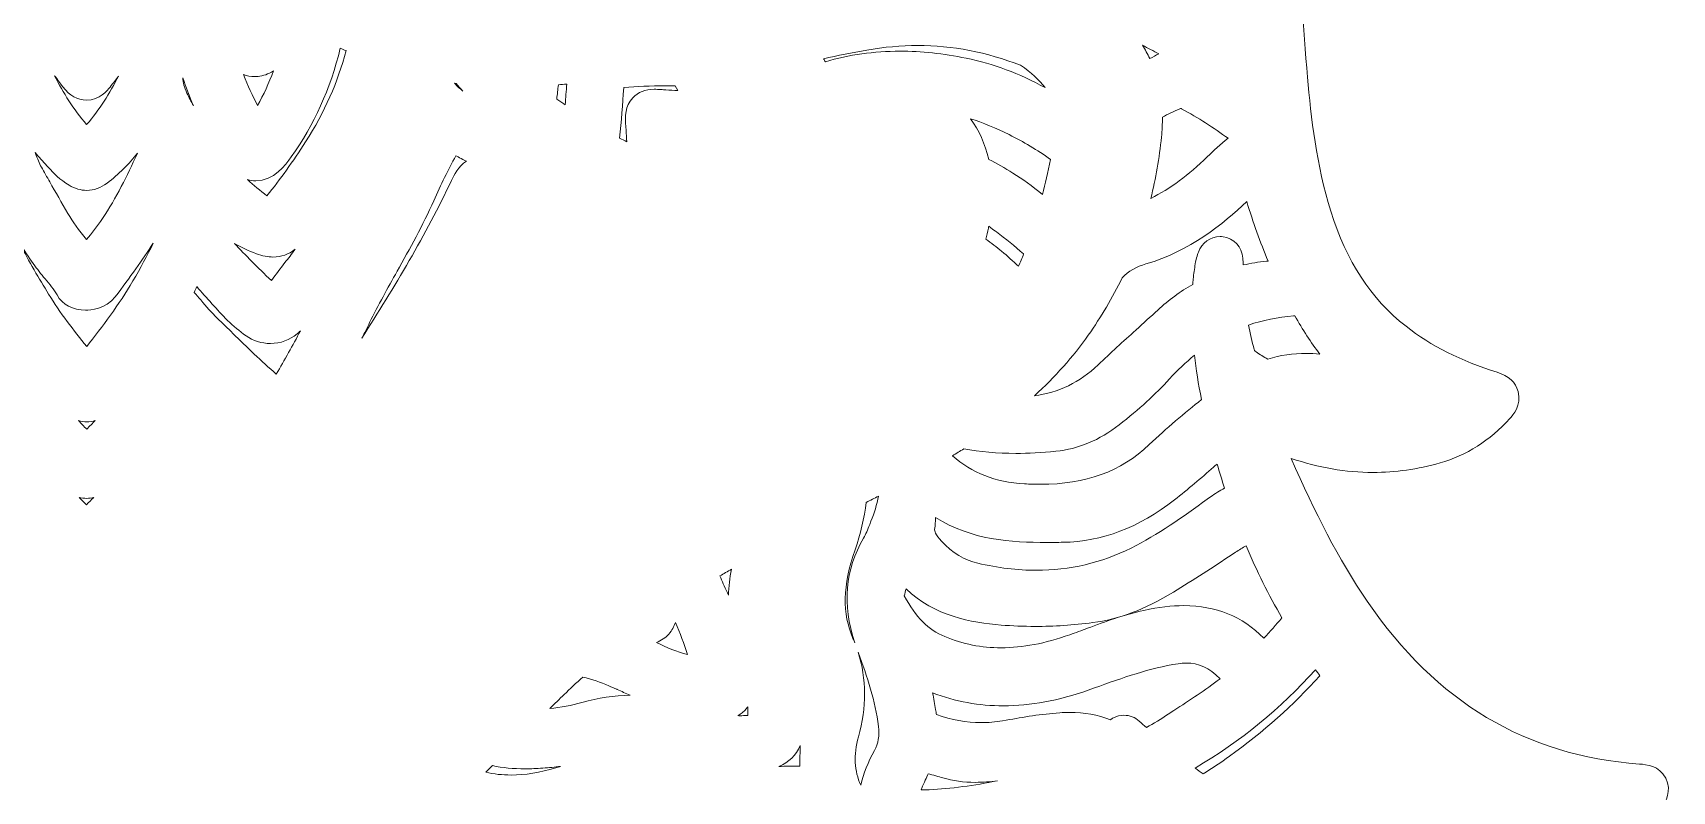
# Model space of a CAD drawing. Extents: x 180 to 9920, y -1894 to -106.
# Drawn here: x 5012 to 5873, y -1130 to -732 of the extents above; entities that cross this region are included whole.
import ezdxf

# ---------------------------------------------------------------- set-up
doc = ezdxf.new("R2010")
doc.units = 0
doc.header["$MEASUREMENT"] = 0
doc.layers.add('Layer 1', color=7, linetype='Continuous')

msp = doc.modelspace()

# ---------------------------------------------------------------- linework, layer by layer
at = {"layer": 'Layer 1', "lineweight": 0}
for points, knots in [([(5869.77, -1123.46), (5866.35, -1116.81), (5859.62, -1116.31), (5856, -1116.04), (5796.11, -1111.58), (5749.32, -1083.61), (5712.96, -1030.51), (5697.6, -1008.09), (5685.64, -984.07), (5672.91, -955.42), (5687.32, -960.33), (5701.74, -962.81), (5715.93, -962.81), (5727.66, -962.81), (5739.51, -961.13), (5751.17, -957.82), (5765.04, -953.87), (5777.39, -946.03), (5787.86, -934.53), (5789.43, -932.8), (5794.21, -927.55), (5792.22, -920.27), (5790.9, -915.4), (5787.21, -912), (5781.27, -910.16), (5762.14, -904.22), (5746.45, -896.33), (5733.3, -886.04), (5714.83, -871.57), (5701.91, -851.79), (5693.8, -825.58), (5686.26, -801.17), (5683.36, -776.25), (5681.53, -755.1), (5679.26, -728.91), (5677.95, -702.11), (5676.69, -676.14), (5675.82, -658.3), (5674.92, -639.85), (5673.71, -621.67), (5668.73, -546.72), (5660.05, -484.73), (5646.4, -426.56), (5630.66, -359.51), (5594.55, -301.64), (5539.05, -254.56), (5497.68, -219.46), (5447.69, -191.33), (5386.23, -168.56), (5327.74, -146.9), (5263.94, -131.71), (5191.18, -122.12), (5139.98, -115.37), (5089.16, -111.94), (5040.09, -111.94), (5040.09, -111.94), (5039.85, -111.94), (5039.85, -111.94), (4990.83, -111.94), (4940.02, -115.37), (4888.82, -122.12), (4816.06, -131.71), (4752.26, -146.9), (4693.77, -168.56), (4632.31, -191.33), (4582.32, -219.46), (4540.95, -254.56), (4485.45, -301.64), (4449.34, -359.51), (4433.6, -426.56), (4419.95, -484.73), (4411.27, -546.72), (4406.29, -621.67), (4405.08, -639.85), (4404.18, -658.3), (4403.31, -676.2), (4402.05, -702.11), (4400.74, -728.91), (4398.47, -755.1), (4396.64, -776.25), (4393.74, -801.17), (4386.2, -825.58), (4378.09, -851.79), (4365.17, -871.57), (4346.7, -886.04), (4333.55, -896.33), (4317.86, -904.22), (4298.73, -910.16), (4292.79, -912), (4289.1, -915.4), (4287.78, -920.27), (4285.79, -927.56), (4290.57, -932.8), (4292.14, -934.53), (4302.61, -946.03), (4314.96, -953.87), (4328.83, -957.82), (4340.49, -961.13), (4352.34, -962.81), (4364.07, -962.81), (4378.26, -962.81), (4392.68, -960.33), (4407.09, -955.42), (4394.36, -984.07), (4382.4, -1008.09), (4367.04, -1030.51), (4330.68, -1083.61), (4283.89, -1111.58), (4224, -1116.04), (4220.38, -1116.31), (4213.65, -1116.81), (4210.23, -1123.46), (4206.81, -1130.13), (4210.36, -1135.93), (4212.26, -1139.05), (4240.78, -1185.76), (4284.88, -1209.45), (4343.35, -1209.45), (4343.35, -1209.45), (4344.11, -1209.45), (4344.11, -1209.45), (4369.67, -1209.36), (4394.18, -1203.81), (4418.5, -1192.55), (4417.61, -1194), (4416.71, -1195.44), (4415.82, -1196.87), (4400.92, -1220.64), (4382.43, -1248.12), (4358.32, -1271.67), (4332.26, -1297.13), (4304.68, -1313.18), (4274.01, -1320.74), (4270.68, -1321.57), (4267.29, -1322.26), (4263.37, -1323.07), (4261.39, -1323.47), (4259.33, -1323.89), (4257.13, -1324.36), (4252.05, -1325.44), (4248.26, -1329.65), (4247.7, -1334.82), (4247.15, -1339.99), (4249.96, -1344.9), (4254.7, -1347.04), (4283.77, -1360.14), (4313.38, -1367.75), (4345.24, -1370.3), (4355.33, -1371.11), (4365.39, -1371.52), (4375.13, -1371.52), (4422.27, -1371.52), (4464.63, -1362.41), (4504.08, -1343.73), (4493.12, -1366.87), (4478.27, -1389.12), (4458.98, -1411.39), (4433.15, -1441.2), (4405.72, -1462.4), (4375.13, -1476.18), (4366.24, -1480.18), (4356.55, -1483.49), (4344.63, -1486.59), (4339.67, -1487.87), (4336.08, -1492.17), (4335.68, -1497.27), (4335.28, -1502.38), (4338.18, -1507.18), (4342.87, -1509.21), (4370.13, -1521.02), (4398.32, -1527.54), (4429.05, -1529.12), (4435.78, -1529.47), (4442.53, -1529.64), (4449.11, -1529.64), (4492.42, -1529.64), (4533.5, -1521.97), (4571.51, -1506.82), (4565.87, -1516.83), (4561.06, -1527.13), (4556.31, -1537.61), (4544.63, -1563.31), (4528.16, -1580.8), (4505.94, -1591.07), (4494.05, -1596.57), (4481.62, -1601.01), (4467.96, -1604.64), (4465.49, -1605.29), (4463.01, -1605.94), (4460.26, -1606.66), (4460.26, -1606.66), (4455.91, -1607.81), (4455.91, -1607.81), (4451.07, -1609.08), (4447.5, -1613.28), (4447.02, -1618.26), (4446.54, -1623.24), (4449.24, -1628.05), (4453.75, -1630.22), (4454.33, -1630.5), (4454.79, -1630.73), (4455.19, -1630.93), (4456.03, -1631.35), (4456.82, -1631.74), (4457.77, -1632.12), (4470.83, -1637.31), (4482.8, -1641.37), (4494.35, -1644.54), (4524.5, -1652.81), (4554.17, -1657), (4582.56, -1657), (4621.57, -1657), (4659.57, -1649.09), (4695.5, -1633.49), (4737.04, -1615.46), (4770.14, -1589.37), (4794.13, -1555.81), (4793.48, -1570.17), (4789.6, -1585.05), (4782.09, -1602.13), (4762.39, -1646.97), (4730.77, -1685.73), (4688.15, -1717.29), (4688.15, -1717.29), (4687.91, -1717.45), (4687.91, -1717.45), (4686.41, -1718.43), (4682.89, -1720.73), (4680.69, -1725.59), (4678.99, -1729.33), (4679.3, -1733.62), (4681.53, -1737.07), (4683.75, -1740.5), (4687.52, -1742.55), (4691.65, -1742.55), (4746.38, -1742.4), (4794.12, -1735.03), (4837.6, -1720.04), (4876.72, -1706.55), (4911.23, -1687.39), (4942.7, -1661.65), (4942.15, -1687.88), (4944.63, -1714.05), (4950.11, -1739.67), (4961.55, -1793.18), (4985.49, -1838.64), (5021.28, -1874.79), (5023.92, -1877.46), (5026.57, -1879.89), (5029.38, -1882.47), (5029.38, -1882.47), (5030.46, -1883.46), (5030.46, -1883.46), (5031.68, -1885), (5033.26, -1886.22), (5035.07, -1887.02), (5036.18, -1887.51), (5037.36, -1887.82), (5038.57, -1887.96), (5039.09, -1888.02), (5039.61, -1888.06), (5040.13, -1888.06), (5041.79, -1888.06), (5043.41, -1887.72), (5044.94, -1887.05), (5046.8, -1886.24), (5048.41, -1884.98), (5049.64, -1883.38), (5049.64, -1883.38), (5050.62, -1882.47), (5050.62, -1882.47), (5053.43, -1879.89), (5056.08, -1877.46), (5058.72, -1874.79), (5094.51, -1838.65), (5118.45, -1793.18), (5129.89, -1739.67), (5135.37, -1714.05), (5137.85, -1687.87), (5137.3, -1661.65), (5168.77, -1687.39), (5203.28, -1706.55), (5242.4, -1720.04), (5285.88, -1735.03), (5333.62, -1742.4), (5388.39, -1742.55), (5392.48, -1742.55), (5396.25, -1740.5), (5398.47, -1737.07), (5400.7, -1733.62), (5401.01, -1729.33), (5399.32, -1725.6), (5397.11, -1720.73), (5393.59, -1718.43), (5392.09, -1717.45), (5392.09, -1717.45), (5391.9, -1717.33), (5391.9, -1717.33), (5349.23, -1685.72), (5317.61, -1646.97), (5297.91, -1602.13), (5290.4, -1585.05), (5286.52, -1570.17), (5285.87, -1555.81), (5309.86, -1589.37), (5342.96, -1615.46), (5384.5, -1633.49), (5420.43, -1649.09), (5458.43, -1657), (5497.44, -1657), (5525.83, -1657), (5555.5, -1652.81), (5585.65, -1644.54), (5597.2, -1641.37), (5609.17, -1637.31), (5622.22, -1632.12), (5623.18, -1631.74), (5623.97, -1631.35), (5624.82, -1630.92), (5625.21, -1630.73), (5625.67, -1630.5), (5626.26, -1630.22), (5630.76, -1628.05), (5633.46, -1623.24), (5632.98, -1618.26), (5632.5, -1613.28), (5628.93, -1609.08), (5624.09, -1607.81), (5624.09, -1607.81), (5619.73, -1606.66), (5619.73, -1606.66), (5616.99, -1605.94), (5614.51, -1605.29), (5612.04, -1604.64), (5598.38, -1601.01), (5585.95, -1596.57), (5574.06, -1591.07), (5551.84, -1580.8), (5535.37, -1563.32), (5523.69, -1537.61), (5518.94, -1527.13), (5514.13, -1516.83), (5508.49, -1506.82), (5546.5, -1521.97), (5587.58, -1529.64), (5630.89, -1529.64), (5637.47, -1529.64), (5644.22, -1529.47), (5650.95, -1529.12), (5681.68, -1527.54), (5709.87, -1521.02), (5737.13, -1509.21), (5741.82, -1507.18), (5744.72, -1502.38), (5744.32, -1497.27), (5743.92, -1492.17), (5740.33, -1487.87), (5735.37, -1486.59), (5723.45, -1483.49), (5713.76, -1480.18), (5704.87, -1476.18), (5674.28, -1462.4), (5646.85, -1441.2), (5621.02, -1411.39), (5601.73, -1389.12), (5586.88, -1366.87), (5575.92, -1343.74), (5615.37, -1362.41), (5657.73, -1371.52), (5704.87, -1371.52), (5714.61, -1371.52), (5724.67, -1371.11), (5734.76, -1370.3), (5766.62, -1367.75), (5796.23, -1360.14), (5825.3, -1347.04), (5830.04, -1344.9), (5832.85, -1339.99), (5832.3, -1334.82), (5831.74, -1329.65), (5827.95, -1325.44), (5822.87, -1324.36), (5820.67, -1323.89), (5818.61, -1323.47), (5816.63, -1323.06), (5812.71, -1322.26), (5809.32, -1321.57), (5805.99, -1320.74), (5775.32, -1313.18), (5747.74, -1297.13), (5721.68, -1271.67), (5697.57, -1248.12), (5679.08, -1220.64), (5664.18, -1196.87), (5663.29, -1195.44), (5662.39, -1194), (5661.5, -1192.55), (5685.82, -1203.81), (5710.33, -1209.36), (5735.9, -1209.45), (5735.9, -1209.45), (5736.67, -1209.45), (5736.67, -1209.45), (5795.12, -1209.45), (5839.22, -1185.76), (5867.74, -1139.05), (5869.64, -1135.93), (5873.19, -1130.13), (5869.77, -1123.46)], [0, 0, 0, 0, 1, 1, 1, 2, 2, 2, 3, 3, 3, 4, 4, 4, 5, 5, 5, 6, 6, 6, 7, 7, 7, 8, 8, 8, 9, 9, 9, 10, 10, 10, 11, 11, 11, 12, 12, 12, 13, 13, 13, 14, 14, 14, 15, 15, 15, 16, 16, 16, 17, 17, 17, 18, 18, 18, 19, 19, 19, 20, 20, 20, 21, 21, 21, 22, 22, 22, 23, 23, 23, 24, 24, 24, 25, 25, 25, 26, 26, 26, 27, 27, 27, 28, 28, 28, 29, 29, 29, 30, 30, 30, 31, 31, 31, 32, 32, 32, 33, 33, 33, 34, 34, 34, 35, 35, 35, 36, 36, 36, 37, 37, 37, 38, 38, 38, 39, 39, 39, 40, 40, 40, 41, 41, 41, 42, 42, 42, 43, 43, 43, 44, 44, 44, 45, 45, 45, 46, 46, 46, 47, 47, 47, 48, 48, 48, 49, 49, 49, 50, 50, 50, 51, 51, 51, 52, 52, 52, 53, 53, 53, 54, 54, 54, 55, 55, 55, 56, 56, 56, 57, 57, 57, 58, 58, 58, 59, 59, 59, 60, 60, 60, 61, 61, 61, 62, 62, 62, 63, 63, 63, 64, 64, 64, 65, 65, 65, 66, 66, 66, 67, 67, 67, 68, 68, 68, 69, 69, 69, 70, 70, 70, 71, 71, 71, 72, 72, 72, 73, 73, 73, 74, 74, 74, 75, 75, 75, 76, 76, 76, 77, 77, 77, 78, 78, 78, 79, 79, 79, 80, 80, 80, 81, 81, 81, 82, 82, 82, 83, 83, 83, 84, 84, 84, 85, 85, 85, 86, 86, 86, 87, 87, 87, 88, 88, 88, 89, 89, 89, 90, 90, 90, 91, 91, 91, 92, 92, 92, 93, 93, 93, 94, 94, 94, 95, 95, 95, 96, 96, 96, 97, 97, 97, 98, 98, 98, 99, 99, 99, 100, 100, 100, 101, 101, 101, 102, 102, 102, 103, 103, 103, 104, 104, 104, 105, 105, 105, 106, 106, 106, 107, 107, 107, 108, 108, 108, 109, 109, 109, 110, 110, 110, 111, 111, 111, 112, 112, 112, 113, 113, 113, 114, 114, 114, 115, 115, 115, 116, 116, 116, 117, 117, 117, 118, 118, 118, 119, 119, 119, 120, 120, 120, 121, 121, 121, 122, 122, 122, 123, 123, 123, 124, 124, 124, 125, 125, 125, 126, 126, 126, 127, 127, 127, 128, 128, 128, 129, 129, 129, 130, 130, 130, 131, 131, 131, 132, 132, 132, 133, 133, 133, 134, 134, 134, 135, 135, 135, 136, 136, 136, 136]), ([(5134.7, -817.41), (5131.13, -814.61), (5127.67, -811.84), (5124.45, -808.96), (5125.82, -809.34), (5127.3, -809.56), (5128.88, -809.56), (5138.46, -809.56), (5144.31, -801.4), (5147.46, -797.02), (5159.58, -780.11), (5168.06, -761.35), (5173.27, -739.84), (5174.3, -740.3), (5175.31, -740.75), (5176.32, -741.19), (5172.02, -757.71), (5165.03, -773.43), (5155.03, -789.11), (5148.41, -799.48), (5141.73, -808.78), (5134.7, -817.41)], [0, 0, 0, 0, 1, 1, 1, 2, 2, 2, 3, 3, 3, 4, 4, 4, 5, 5, 5, 6, 6, 6, 7, 7, 7, 7]), ([(5428.17, -747), (5427.87, -746.5), (5427.57, -745.99), (5427.26, -745.49), (5434.68, -743.64), (5442.26, -742.25), (5449.97, -740.88), (5458.95, -739.3), (5467.94, -738.49), (5476.7, -738.49), (5494.87, -738.49), (5513.06, -741.99), (5530.77, -748.89), (5536.31, -752.63), (5540.56, -756.5), (5543.61, -760.63), (5530.1, -753.17), (5516.43, -748.07), (5502.19, -745.16), (5490.22, -742.72), (5478.51, -741.48), (5467.4, -741.48), (5453.79, -741.48), (5440.61, -743.33), (5428.17, -747)], [0, 0, 0, 0, 1, 1, 1, 2, 2, 2, 3, 3, 3, 4, 4, 4, 5, 5, 5, 6, 6, 6, 7, 7, 7, 8, 8, 8, 8]), ([(5594.76, -738.33), (5597.64, -739.9), (5600.55, -741.37), (5603.43, -742.8), (5601.86, -743.64), (5600.26, -744.5), (5598.65, -745.37), (5597.5, -742.94), (5596.2, -740.59), (5594.76, -738.33)], [0, 0, 0, 0, 1, 1, 1, 2, 2, 2, 3, 3, 3, 3]), ([(5027.51, -760.24), (5031.02, -764.84), (5035.2, -767.17), (5039.93, -767.17), (5046.9, -767.17), (5050.85, -762.18), (5052.34, -760.3), (5053.85, -758.38), (5055.31, -756.46), (5056.72, -754.54), (5052.16, -763.58), (5046.76, -772.25), (5039.99, -779.96), (5039.99, -779.97), (5039.98, -779.98), (5039.97, -779.99), (5033.06, -772.09), (5027.63, -763.27), (5023.17, -754.4), (5024.61, -756.4), (5026.07, -758.34), (5027.51, -760.24)], [0, 0, 0, 0, 1, 1, 1, 2, 2, 2, 3, 3, 3, 4, 4, 4, 5, 5, 5, 6, 6, 6, 7, 7, 7, 7]), ([(5096.06, -770.09), (5094.87, -767.93), (5093.75, -765.74), (5092.72, -763.52), (5091.29, -760.45), (5090.58, -757.88), (5090.56, -755.47), (5092.14, -760.39), (5093.98, -765.26), (5096.06, -770.09)], [0, 0, 0, 0, 1, 1, 1, 2, 2, 2, 3, 3, 3, 3]), ([(5128.29, -754.79), (5128.89, -754.79), (5129.49, -754.76), (5130.08, -754.69), (5132.61, -754.43), (5135.48, -753.64), (5138.17, -751.79), (5135.72, -758.34), (5132.95, -764.34), (5129.81, -769.95), (5127.11, -764.97), (5124.69, -759.6), (5122.5, -753.76), (5124.2, -754.4), (5126.12, -754.79), (5128.29, -754.79)], [0, 0, 0, 0, 1, 1, 1, 2, 2, 2, 3, 3, 3, 4, 4, 4, 5, 5, 5, 5]), ([(5237.72, -762.49), (5236.19, -761.19), (5234.73, -759.8), (5233.34, -758.32), (5233.6, -758.36), (5233.86, -758.4), (5234.12, -758.43), (5235.31, -759.81), (5236.51, -761.16), (5237.72, -762.49)], [0, 0, 0, 0, 1, 1, 1, 2, 2, 2, 3, 3, 3, 3]), ([(5292.3, -758.72), (5292, -762.37), (5291.71, -766), (5291.44, -769.58), (5291.21, -769.43), (5288.26, -767.46), (5287.01, -766.62), (5287.3, -764.12), (5287.59, -761.62), (5287.88, -759.12), (5289.29, -759), (5290.75, -758.87), (5292.3, -758.72)], [0, 0, 0, 0, 1, 1, 1, 2, 2, 2, 3, 3, 3, 4, 4, 4, 4]), ([(5323.35, -781.13), (5323.35, -781.13), (5323.46, -782.96), (5323.46, -782.96), (5323.57, -785), (5323.7, -787.05), (5323.83, -789.06), (5322.65, -788.41), (5321.4, -787.76), (5320.04, -787.17), (5321.08, -778.29), (5321.66, -769.39), (5322.22, -760.78), (5322.22, -760.78), (5322.23, -760.62), (5322.23, -760.62), (5329.22, -759.87), (5336.38, -759.77), (5343.91, -759.67), (5343.91, -759.67), (5344.04, -759.67), (5344.04, -759.67), (5345.77, -759.65), (5347.52, -759.62), (5349.29, -759.59), (5349.29, -759.59), (5350.69, -762.15), (5350.69, -762.15), (5348.61, -762.01), (5346.52, -761.88), (5344.42, -761.78), (5343.47, -761.74), (5342.63, -761.68), (5341.89, -761.64), (5340.6, -761.56), (5339.38, -761.48), (5338.23, -761.48), (5333.56, -761.48), (5329.8, -762.97), (5327.04, -765.89), (5322.71, -770.5), (5323.02, -775.67), (5323.35, -781.13)], [0, 0, 0, 0, 1, 1, 1, 2, 2, 2, 3, 3, 3, 4, 4, 4, 5, 5, 5, 6, 6, 6, 7, 7, 7, 8, 8, 8, 9, 9, 9, 10, 10, 10, 11, 11, 11, 12, 12, 12, 13, 13, 13, 14, 14, 14, 14]), ([(5628.86, -797.01), (5619.11, -806.54), (5609.32, -813.75), (5599.18, -818.86), (5601.79, -808.35), (5603.67, -797.54), (5604.79, -786.56), (5605.14, -783.08), (5605.3, -779.61), (5605.28, -776.2), (5608.17, -774.53), (5611.24, -773.05), (5614.43, -771.76), (5614.7, -771.66), (5614.88, -771.61), (5614.96, -771.59), (5615.02, -771.62), (5615.12, -771.66), (5615.26, -771.74), (5624.04, -776.45), (5632.27, -781.66), (5639.81, -787.25), (5635.79, -790.33), (5632.22, -793.73), (5628.86, -797.01)], [0, 0, 0, 0, 1, 1, 1, 2, 2, 2, 3, 3, 3, 4, 4, 4, 5, 5, 5, 6, 6, 6, 7, 7, 7, 8, 8, 8, 8]), ([(5526.72, -805.5), (5522.54, -802.9), (5518.28, -800.5), (5514.02, -798.34), (5512.16, -790.14), (5508.94, -782.94), (5504.49, -776.93), (5511.04, -779.09), (5517.76, -781.88), (5524.72, -785.33), (5532.24, -789.05), (5539.55, -793.42), (5546.5, -798.33), (5545.08, -805.1), (5543.69, -811.14), (5542.28, -816.72), (5536.94, -812.36), (5531.8, -808.66), (5526.72, -805.5)], [0, 0, 0, 0, 1, 1, 1, 2, 2, 2, 3, 3, 3, 4, 4, 4, 5, 5, 5, 6, 6, 6, 6]), ([(5030.72, -811.87), (5033.77, -813.68), (5036.91, -814.59), (5040.06, -814.59), (5043.8, -814.59), (5047.39, -813.33), (5050.71, -810.84), (5056.95, -806.15), (5062.22, -800.65), (5066.67, -795.12), (5066.6, -795.27), (5066.53, -795.42), (5066.46, -795.56), (5061.26, -806.75), (5055.58, -818.58), (5048.34, -829.4), (5045.59, -833.51), (5042.82, -837.15), (5039.95, -840.4), (5035.88, -835.55), (5032.69, -831.1), (5030.11, -826.69), (5026.9, -821.22), (5023.7, -815.58), (5020.61, -810.13), (5019.14, -807.55), (5017.68, -804.96), (5016.21, -802.39), (5015.08, -800.41), (5014.14, -797.92), (5013.14, -795.28), (5013.06, -795.07), (5012.98, -794.85), (5012.9, -794.64), (5014.88, -797.09), (5016.94, -799.45), (5019.1, -801.74), (5019.1, -801.74), (5019.92, -802.6), (5019.92, -802.6), (5022.64, -805.5), (5026.03, -809.11), (5030.72, -811.87)], [0, 0, 0, 0, 1, 1, 1, 2, 2, 2, 3, 3, 3, 4, 4, 4, 5, 5, 5, 6, 6, 6, 7, 7, 7, 8, 8, 8, 9, 9, 9, 10, 10, 10, 11, 11, 11, 12, 12, 12, 13, 13, 13, 14, 14, 14, 14]), ([(5188.7, -884.04), (5193.17, -875), (5198.23, -865.92), (5203.15, -857.1), (5209.78, -845.21), (5216.64, -832.91), (5222.44, -820.03), (5226.27, -811.5), (5229.87, -803.71), (5234.04, -796.42), (5235.01, -796.93), (5238.65, -798.82), (5239.51, -799.27), (5235.21, -802.02), (5233.01, -806.68), (5231.74, -809.37), (5218.21, -838.01), (5201.68, -865.52), (5184.6, -892.25), (5185.97, -889.55), (5187.33, -886.81), (5188.7, -884.04)], [0, 0, 0, 0, 1, 1, 1, 2, 2, 2, 3, 3, 3, 4, 4, 4, 5, 5, 5, 6, 6, 6, 7, 7, 7, 7]), ([(5649.6, -820.47), (5653, -831.51), (5656.71, -841.85), (5660.84, -851.72), (5660.55, -851.75), (5660.26, -851.78), (5659.97, -851.81), (5655.83, -852.23), (5651.75, -852.9), (5647.77, -853.79), (5647.71, -852.6), (5647.63, -851.39), (5647.56, -850.16), (5647.21, -844.43), (5642.83, -839.73), (5637.14, -838.99), (5636.62, -838.92), (5636.1, -838.89), (5635.58, -838.89), (5630.4, -838.89), (5625.83, -842.19), (5624.19, -847.1), (5624.04, -847.58), (5623.9, -847.95), (5623.77, -848.31), (5623.41, -849.29), (5622.97, -850.51), (5622.73, -852.11), (5622.73, -852.11), (5622.55, -853.26), (5622.55, -853.26), (5622.16, -855.82), (5621.75, -858.47), (5621.48, -861.24), (5621.39, -862.16), (5621.31, -863.08), (5621.23, -864), (5614.73, -867.71), (5608.55, -872.25), (5602.84, -877.5), (5599.09, -880.96), (5595.22, -884.47), (5591.47, -887.85), (5591.47, -887.85), (5591.27, -888.04), (5591.27, -888.04), (5584.74, -893.94), (5578, -900.05), (5571.46, -906.28), (5561.8, -915.48), (5550.79, -920.84), (5537.99, -922.54), (5548.93, -912.6), (5558.29, -902.07), (5566.36, -890.65), (5573.09, -881.12), (5579.07, -870.98), (5584.15, -860.48), (5587.5, -857.06), (5591.58, -854.69), (5596.61, -853.24), (5619.78, -846.57), (5637.09, -832.23), (5649.6, -820.47)], [0, 0, 0, 0, 1, 1, 1, 2, 2, 2, 3, 3, 3, 4, 4, 4, 5, 5, 5, 6, 6, 6, 7, 7, 7, 8, 8, 8, 9, 9, 9, 10, 10, 10, 11, 11, 11, 12, 12, 12, 13, 13, 13, 14, 14, 14, 15, 15, 15, 16, 16, 16, 17, 17, 17, 18, 18, 18, 19, 19, 19, 20, 20, 20, 21, 21, 21, 21]), ([(5532.37, -848.03), (5531.49, -850.22), (5530.56, -852.38), (5529.59, -854.51), (5526.84, -851.81), (5523.93, -849.13), (5520.81, -846.59), (5518.09, -844.36), (5515.32, -842.24), (5512.53, -840.24), (5513.02, -838.32), (5513.46, -836.41), (5513.85, -834.52), (5513.93, -834.17), (5514, -833.83), (5514.07, -833.48), (5514.62, -833.89), (5518.05, -836.4), (5518.05, -836.4), (5522.87, -839.93), (5527.67, -843.83), (5532.37, -848.03)], [0, 0, 0, 0, 1, 1, 1, 2, 2, 2, 3, 3, 3, 4, 4, 4, 5, 5, 5, 6, 6, 6, 7, 7, 7, 7]), ([(5040.02, -896.65), (5033.24, -888.28), (5026.05, -878.94), (5020.01, -869.1), (5015.09, -861.09), (5009.71, -852.03), (5004.82, -842.38), (5007.23, -846.13), (5009.64, -849.7), (5011.96, -853.09), (5013.96, -856.01), (5016.08, -858.57), (5018.15, -861.06), (5020.56, -863.98), (5022.84, -866.73), (5024.42, -869.51), (5027.32, -874.64), (5032.81, -877.59), (5039.47, -877.59), (5041.85, -877.59), (5050.02, -877.07), (5055.03, -870.49), (5062.78, -860.29), (5069.29, -851.12), (5075.03, -842.28), (5071.81, -848.84), (5068.23, -855.46), (5064.29, -862.2), (5057.03, -874.59), (5048.24, -886.34), (5040.02, -896.65)], [0, 0, 0, 0, 1, 1, 1, 2, 2, 2, 3, 3, 3, 4, 4, 4, 5, 5, 5, 6, 6, 6, 7, 7, 7, 8, 8, 8, 9, 9, 9, 10, 10, 10, 10]), ([(5117.67, -842.46), (5121.09, -844.55), (5124.9, -846.35), (5129.18, -847.9), (5132.41, -849.07), (5135.18, -849.61), (5137.91, -849.61), (5142.24, -849.61), (5146.12, -848.26), (5149.52, -845.57), (5147.74, -847.93), (5145.96, -850.26), (5144.2, -852.58), (5141.87, -855.63), (5139.47, -858.78), (5137.08, -861.98), (5129.86, -855.14), (5123.44, -848.68), (5117.67, -842.46)], [0, 0, 0, 0, 1, 1, 1, 2, 2, 2, 3, 3, 3, 4, 4, 4, 5, 5, 5, 6, 6, 6, 6]), ([(5123.79, -891.07), (5127.45, -893.64), (5132, -895.05), (5136.59, -895.05), (5141.81, -895.05), (5146.77, -893.25), (5150.56, -889.99), (5151.15, -889.48), (5151.74, -888.96), (5152.33, -888.43), (5148.23, -896.07), (5144.02, -903.69), (5139.63, -911.11), (5131.81, -904.37), (5124.23, -896.96), (5116.89, -889.77), (5114.14, -887.08), (5111.4, -884.4), (5108.64, -881.74), (5105.65, -878.86), (5102.87, -875.62), (5099.91, -872.16), (5098.79, -870.85), (5097.65, -869.52), (5096.47, -868.18), (5096.92, -867.18), (5097.37, -866.17), (5097.82, -865.17), (5100.37, -868.09), (5103.11, -871.18), (5105.85, -874.2), (5111.11, -880.01), (5116.54, -886.01), (5123.79, -891.07)], [0, 0, 0, 0, 1, 1, 1, 2, 2, 2, 3, 3, 3, 4, 4, 4, 5, 5, 5, 6, 6, 6, 7, 7, 7, 8, 8, 8, 9, 9, 9, 10, 10, 10, 11, 11, 11, 11]), ([(5674.25, -880.52), (5674.44, -880.51), (5674.63, -880.49), (5674.82, -880.47), (5678.98, -887.79), (5683.34, -894.47), (5687.97, -900.61), (5685.59, -900.38), (5683.24, -900.27), (5680.91, -900.27), (5673.99, -900.27), (5667.18, -901.28), (5660.63, -903.27), (5658.52, -902.07), (5656.52, -900.8), (5654.55, -899.42), (5653.71, -898.83), (5653.65, -898.62), (5653.53, -898.2), (5652.33, -894.04), (5651.37, -889.8), (5650.6, -885.37), (5658.06, -882.83), (5665.99, -881.2), (5674.25, -880.52)], [0, 0, 0, 0, 1, 1, 1, 2, 2, 2, 3, 3, 3, 4, 4, 4, 5, 5, 5, 6, 6, 6, 7, 7, 7, 8, 8, 8, 8]), ([(5528.26, -952.8), (5534.91, -952.8), (5541.8, -952.44), (5549.32, -951.69), (5561.06, -950.52), (5572.24, -945.84), (5582.58, -937.8), (5592.99, -929.69), (5601.64, -921.79), (5609.03, -913.65), (5613.19, -909.06), (5617.58, -904.91), (5622.13, -901.24), (5622.97, -908.59), (5624.19, -916.28), (5625.82, -924.5), (5617.17, -931.51), (5607.43, -939.63), (5598.34, -948.19), (5583.24, -962.43), (5565.1, -969.06), (5541.26, -969.06), (5538.55, -969.06), (5535.72, -968.97), (5532.84, -968.8), (5517.36, -967.87), (5505.2, -963.15), (5494.97, -954.03), (5496.97, -952.83), (5498.95, -951.61), (5500.88, -950.39), (5509.48, -952.01), (5518.46, -952.8), (5528.26, -952.8)], [0, 0, 0, 0, 1, 1, 1, 2, 2, 2, 3, 3, 3, 4, 4, 4, 5, 5, 5, 6, 6, 6, 7, 7, 7, 8, 8, 8, 9, 9, 9, 10, 10, 10, 11, 11, 11, 11]), ([(5040.02, -940.06), (5038.57, -938.58), (5037.11, -937.08), (5035.66, -935.54), (5037.25, -936.09), (5038.74, -936.26), (5039.98, -936.26), (5041.68, -936.26), (5043.18, -935.95), (5044.5, -935.47), (5043.03, -937.03), (5041.54, -938.56), (5040.02, -940.06)], [0, 0, 0, 0, 1, 1, 1, 2, 2, 2, 3, 3, 3, 4, 4, 4, 4]), ([(5544.53, -999.58), (5547.37, -999.58), (5550.22, -999.55), (5553.07, -999.51), (5573.6, -999.2), (5592.78, -991.88), (5611.69, -977.14), (5618.8, -971.6), (5625.59, -965.73), (5632.16, -960.05), (5632.16, -960.05), (5633.45, -958.93), (5634.06, -958.41), (5635.29, -962.68), (5636.58, -966.91), (5637.93, -971.08), (5635.41, -972.44), (5632.93, -973.99), (5630.53, -975.71), (5630.53, -975.71), (5628.81, -976.94), (5628.81, -976.94), (5616.04, -986.11), (5602.83, -995.6), (5588.87, -1002.53), (5573.26, -1010.29), (5556.49, -1014.22), (5539.04, -1014.22), (5529.19, -1014.22), (5518.83, -1012.98), (5508.24, -1010.53), (5501.26, -1008.92), (5495.02, -1005.1), (5489.16, -998.87), (5486.01, -995.51), (5485.44, -993.4), (5485.6, -992.68), (5485.75, -992.01), (5485.84, -991.32), (5485.88, -990.64), (5485.95, -989.17), (5486.03, -987.77), (5486.12, -986.43), (5504.91, -998.44), (5525.91, -999.58), (5544.53, -999.58)], [0, 0, 0, 0, 1, 1, 1, 2, 2, 2, 3, 3, 3, 4, 4, 4, 5, 5, 5, 6, 6, 6, 7, 7, 7, 8, 8, 8, 9, 9, 9, 10, 10, 10, 11, 11, 11, 12, 12, 12, 13, 13, 13, 14, 14, 14, 15, 15, 15, 15]), ([(5043.72, -975.96), (5042.44, -977.24), (5041.15, -978.52), (5039.85, -979.79), (5038.56, -978.49), (5037.29, -977.19), (5036.02, -975.9), (5037.31, -976.24), (5038.63, -976.42), (5039.98, -976.42), (5041.32, -976.42), (5042.57, -976.24), (5043.72, -975.96)], [0, 0, 0, 0, 1, 1, 1, 2, 2, 2, 3, 3, 3, 4, 4, 4, 4]), ([(5452.15, -988.46), (5452.15, -988.46), (5451.47, -990.18), (5451.47, -990.18), (5450.43, -992.83), (5449.44, -995.33), (5448.29, -997.28), (5438.46, -1014.02), (5436.93, -1032.04), (5443.63, -1052.3), (5443.33, -1051.54), (5443.01, -1050.78), (5442.68, -1050.03), (5436.93, -1036.8), (5437.27, -1022.45), (5443.78, -1003.51), (5446.66, -995.16), (5448.61, -986.77), (5449.61, -978.54), (5451.82, -977.44), (5453.96, -976.36), (5456.06, -975.29), (5455.23, -979.65), (5453.93, -984.05), (5452.15, -988.46)], [0, 0, 0, 0, 1, 1, 1, 2, 2, 2, 3, 3, 3, 4, 4, 4, 5, 5, 5, 6, 6, 6, 7, 7, 7, 8, 8, 8, 8]), ([(5470.59, -1023.95), (5485.71, -1038.33), (5504.86, -1041.75), (5520.51, -1043.01), (5526.37, -1043.48), (5532.36, -1043.71), (5538.32, -1043.71), (5548.28, -1043.71), (5558.51, -1043.05), (5568.72, -1041.73), (5582.42, -1039.97), (5595.88, -1034.87), (5611.08, -1025.68), (5621.57, -1019.34), (5631.88, -1012.56), (5641.88, -1005.98), (5641.88, -1005.98), (5643.76, -1004.75), (5643.76, -1004.75), (5645.67, -1003.49), (5647.48, -1002.38), (5649.23, -1001.39), (5654.79, -1014.49), (5661.13, -1027.17), (5668.11, -1039.21), (5665.08, -1042.8), (5661.88, -1046.39), (5658.54, -1049.93), (5647.2, -1038.42), (5633.47, -1032.81), (5616.59, -1032.81), (5610.22, -1032.81), (5603.35, -1033.62), (5595.61, -1035.29), (5585.13, -1037.54), (5575.37, -1041.18), (5565.89, -1044.71), (5562.85, -1045.84), (5559.71, -1047.01), (5556.66, -1048.09), (5543.59, -1052.7), (5531.8, -1054.94), (5520.61, -1054.94), (5510.22, -1054.95), (5500.49, -1053.03), (5490.88, -1049.08), (5482.31, -1045.55), (5475.72, -1038.92), (5469.65, -1027.64), (5469.91, -1026.42), (5470.22, -1025.19), (5470.59, -1023.95)], [0, 0, 0, 0, 1, 1, 1, 2, 2, 2, 3, 3, 3, 4, 4, 4, 5, 5, 5, 6, 6, 6, 7, 7, 7, 8, 8, 8, 9, 9, 9, 10, 10, 10, 11, 11, 11, 12, 12, 12, 13, 13, 13, 14, 14, 14, 15, 15, 15, 16, 16, 16, 17, 17, 17, 17]), ([(5378.83, -1013.65), (5377.9, -1018.25), (5377.38, -1022.82), (5377.26, -1027.36), (5377.01, -1026.82), (5376.76, -1026.27), (5376.5, -1025.73), (5375.11, -1022.79), (5373.87, -1019.95), (5372.76, -1017.15), (5374.77, -1015.97), (5376.79, -1014.81), (5378.83, -1013.65)], [0, 0, 0, 0, 1, 1, 1, 2, 2, 2, 3, 3, 3, 4, 4, 4, 4]), ([(5345.91, -1047.74), (5347.6, -1045.86), (5348.7, -1043.78), (5349.39, -1041.65), (5351.81, -1047.33), (5354.02, -1052.88), (5355.73, -1058.55), (5350.22, -1057.03), (5344.76, -1054.88), (5339.43, -1052.12), (5341.97, -1051.17), (5344.14, -1049.71), (5345.91, -1047.74)], [0, 0, 0, 0, 1, 1, 1, 2, 2, 2, 3, 3, 3, 4, 4, 4, 4]), ([(5445.6, -1101.76), (5449.91, -1086.23), (5449.84, -1071.31), (5445.4, -1057.28), (5450.14, -1070.22), (5454.43, -1082.97), (5456.05, -1096.24), (5456.66, -1101.22), (5455.99, -1105.23), (5453.96, -1108.88), (5450.59, -1114.94), (5448.21, -1121.02), (5446.82, -1127.1), (5443.33, -1119.69), (5442.93, -1111.38), (5445.6, -1101.76)], [0, 0, 0, 0, 1, 1, 1, 2, 2, 2, 3, 3, 3, 4, 4, 4, 5, 5, 5, 5]), ([(5608.3, -1089.87), (5604.57, -1092.31), (5600.74, -1094.65), (5596.88, -1096.87), (5595.65, -1095.76), (5594.39, -1094.63), (5593.1, -1093.47), (5590.89, -1091.5), (5588.05, -1090.41), (5585.1, -1090.41), (5583.17, -1090.41), (5581.25, -1090.88), (5579.55, -1091.77), (5579.01, -1092.05), (5578.49, -1092.38), (5578.01, -1092.73), (5571.48, -1090.2), (5564.28, -1088.91), (5556.54, -1088.91), (5554.84, -1088.91), (5553.09, -1088.98), (5551.33, -1089.1), (5541.71, -1089.76), (5532.31, -1091.39), (5523.23, -1092.96), (5523.23, -1092.96), (5521.23, -1093.3), (5521.23, -1093.3), (5517.51, -1093.94), (5513.75, -1094.27), (5510.06, -1094.27), (5502.27, -1094.27), (5494.56, -1092.89), (5486.55, -1090.05), (5486.4, -1089.19), (5486.25, -1088.33), (5486.1, -1087.45), (5485.61, -1084.56), (5485.11, -1081.63), (5484.54, -1078.67), (5496.49, -1083.17), (5508.97, -1085.44), (5521.77, -1085.44), (5535.91, -1085.44), (5550.89, -1082.67), (5566.29, -1077.19), (5566.29, -1077.19), (5569.54, -1076.03), (5569.54, -1076.03), (5584.5, -1070.7), (5598.63, -1065.66), (5613.5, -1063.3), (5615.03, -1063.06), (5616.52, -1062.94), (5617.93, -1062.94), (5624.34, -1062.94), (5629.83, -1065.46), (5635.59, -1071.21), (5627.87, -1077.12), (5619.5, -1082.57), (5611.37, -1087.87), (5611.37, -1087.87), (5608.3, -1089.87), (5608.3, -1089.87)], [0, 0, 0, 0, 1, 1, 1, 2, 2, 2, 3, 3, 3, 4, 4, 4, 5, 5, 5, 6, 6, 6, 7, 7, 7, 8, 8, 8, 9, 9, 9, 10, 10, 10, 11, 11, 11, 12, 12, 12, 13, 13, 13, 14, 14, 14, 15, 15, 15, 16, 16, 16, 17, 17, 17, 18, 18, 18, 19, 19, 19, 20, 20, 20, 21, 21, 21, 21]), ([(5626.74, -1121.24), (5625.33, -1120.23), (5623.91, -1119.19), (5622.48, -1118.14), (5646.42, -1104.08), (5667.64, -1086.75), (5685.74, -1066.46), (5686.51, -1067.52), (5687.27, -1068.57), (5688.04, -1069.61), (5674.19, -1085.01), (5658.24, -1099.22), (5640.56, -1111.92), (5636.08, -1115.13), (5631.45, -1118.26), (5626.74, -1121.24)], [0, 0, 0, 0, 1, 1, 1, 2, 2, 2, 3, 3, 3, 4, 4, 4, 5, 5, 5, 5]), ([(5283.37, -1086.89), (5285.98, -1084.32), (5288.46, -1081.9), (5290.89, -1079.55), (5294.03, -1076.5), (5297.33, -1073.4), (5300.73, -1070.31), (5305.46, -1071.5), (5310.05, -1073.05), (5314.39, -1074.95), (5315.78, -1075.55), (5317.16, -1076.16), (5318.54, -1076.77), (5318.54, -1076.77), (5318.77, -1076.87), (5318.77, -1076.87), (5321.04, -1077.87), (5323.32, -1078.87), (5325.62, -1079.86), (5317.33, -1079.96), (5308.8, -1081.24), (5300.24, -1083.67), (5294.78, -1085.22), (5289.14, -1086.29), (5283.37, -1086.89)], [0, 0, 0, 0, 1, 1, 1, 2, 2, 2, 3, 3, 3, 4, 4, 4, 5, 5, 5, 6, 6, 6, 7, 7, 7, 8, 8, 8, 8]), ([(5387.37, -1085.99), (5387.39, -1087.48), (5387.39, -1088.99), (5387.36, -1090.52), (5387.27, -1090.52), (5387.19, -1090.53), (5387.1, -1090.53), (5385.84, -1090.59), (5384.58, -1090.62), (5383.34, -1090.62), (5382.94, -1090.62), (5382.54, -1090.61), (5382.14, -1090.61), (5383.79, -1089.73), (5385.25, -1088.57), (5386.47, -1087.14), (5386.79, -1086.77), (5387.09, -1086.38), (5387.37, -1085.99)], [0, 0, 0, 0, 1, 1, 1, 2, 2, 2, 3, 3, 3, 4, 4, 4, 5, 5, 5, 6, 6, 6, 6]), ([(5403.65, -1117.29), (5409.01, -1115.08), (5412.71, -1111.51), (5414.99, -1106.33), (5414.86, -1109.93), (5414.78, -1113.52), (5414.71, -1117.07), (5410.92, -1117.09), (5407.24, -1117.16), (5403.65, -1117.29)], [0, 0, 0, 0, 1, 1, 1, 2, 2, 2, 3, 3, 3, 3]), ([(5253.21, -1116.87), (5258.5, -1117.98), (5264.2, -1118.52), (5270.52, -1118.52), (5273.44, -1118.52), (5276.45, -1118.41), (5279.73, -1118.17), (5282.89, -1117.95), (5285.98, -1117.64), (5289.02, -1117.24), (5288.18, -1117.49), (5287.33, -1117.75), (5286.47, -1118.01), (5278.28, -1120.53), (5270.39, -1121.81), (5263.02, -1121.81), (5258.51, -1121.81), (5254.06, -1121.32), (5249.71, -1120.36), (5249.71, -1120.36), (5253.21, -1116.87), (5253.21, -1116.87)], [0, 0, 0, 0, 1, 1, 1, 2, 2, 2, 3, 3, 3, 4, 4, 4, 5, 5, 5, 6, 6, 6, 7, 7, 7, 7]), ([(5478.84, -1128.69), (5480.09, -1125.82), (5481.29, -1123.05), (5482.23, -1121.18), (5484.54, -1121.71), (5487.86, -1122.69), (5489.94, -1123.3), (5495.31, -1124.88), (5500.87, -1125.65), (5506.95, -1125.65), (5510.98, -1125.65), (5514.88, -1125.31), (5518.69, -1124.83), (5506.41, -1127.35), (5494.04, -1128.98), (5482.74, -1129.51), (5481.07, -1129.55), (5479.67, -1129.58), (5478.45, -1129.59), (5478.61, -1129.23), (5478.74, -1128.92), (5478.84, -1128.69)], [0, 0, 0, 0, 1, 1, 1, 2, 2, 2, 3, 3, 3, 4, 4, 4, 5, 5, 5, 6, 6, 6, 7, 7, 7, 7])]:
    msp.add_open_spline(points, degree=3, knots=knots, dxfattribs=at)

doc.saveas('drawing.dxf')
